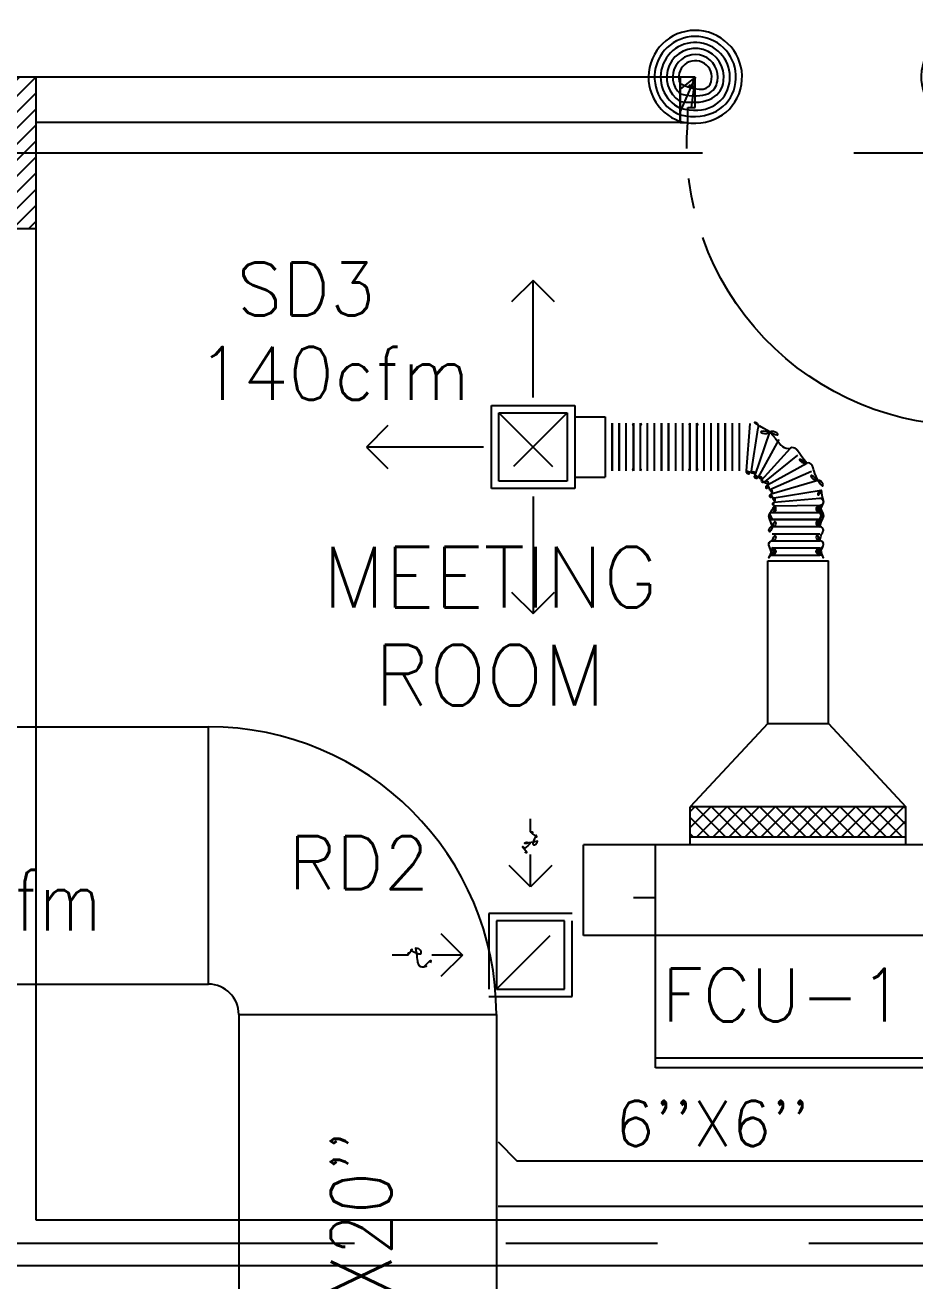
# Model space of a CAD drawing. Extents: x 417866230.2 to 417866327.8, y 43498045.5 to 43498135.4.
# Drawn here: x 417866267.21 to 417866270.147, y 43498080.977 to 43498085.124 of the extents above; entities that cross this region are included whole.
import ezdxf
from ezdxf.enums import TextEntityAlignment as Align

# ---------------------------------------------------------------- set-up
doc = ezdxf.new("R2010")
doc.units = 0
doc.header["$MEASUREMENT"] = 0
doc.linetypes.add('CENTERX2', pattern=[4, 2.5, -0.5, 0.5, -0.5])
doc.linetypes.add('HIDDEN', pattern=[0.375, 0.25, -0.125])
doc.layers.get('0').update_dxf_attribs({"linetype": 'CONTINUOUS'})
for name, color, linetype in [('AXES', 11, 'CENTERX2'), ('COL', 9, 'CONTINUOUS'), ('DOOR', 9, 'CONTINUOUS'), ('DUCT', 6, 'CONTINUOUS'), ('FCU', 6, 'CONTINUOUS'), ('HAT', 12, 'CONTINUOUS'), ('M-AC-FLEX', 3, 'CONTINUOUS'), ('M-EGU.', 2, 'CONTINUOUS'), ('RM-NAME', 9, 'CONTINUOUS'), ('SCD', 2, 'CONTINUOUS'), ('WALL', 4, 'CONTINUOUS')]:
    doc.layers.add(name, color=color, linetype=linetype)
doc.styles.add('ROMANS', font='ROMANS.shx', dxfattribs={"width": 0.6})

# ---------------------------------------------------------------- blocks, each defined once
blk = doc.blocks.new('*X64')
at = {"color": 0}
for p, q in [((49339.2, 32262.6), (49837.6, 32761)), ((49339.2, 32315.6), (49784.6, 32761)), ((49339.2, 32368.7), (49731.6, 32761)), ((49339.2, 32421.7), (49678.5, 32761)), ((49339.2, 32474.7), (49625.5, 32761)), ((49339.2, 32527.8), (49572.5, 32761)), ((49339.2, 32580.8), (49519.4, 32761)), ((49339.2, 32633.8), (49466.4, 32761)), ((49339.2, 32686.9), (49413.4, 32761)), ((49339.2, 32739.9), (49360.3, 32761)), ((49390.7, 32261), (49839.2, 32709.6)), ((49443.7, 32261), (49839.2, 32656.5)), ((49496.7, 32261), (49839.2, 32603.5)), ((49549.8, 32261), (49839.2, 32550.5)), ((49602.8, 32261), (49839.2, 32497.4)), ((49655.8, 32261), (49839.2, 32444.4)), ((49708.9, 32261), (49839.2, 32391.4)), ((49761.9, 32261), (49839.2, 32338.3)), ((49814.9, 32261), (49839.2, 32285.3))]:
    blk.add_line(p, q, dxfattribs=at)
blk = doc.blocks.new('COL50')
at = {"layer": 'COL'}
blk.add_lwpolyline([(-250, 250), (-250, -250), (250, -250), (250, 250)], close=True, dxfattribs=at)
blk = doc.blocks.new('A$C24ED45A6')
at = {"layer": 'DOOR', "color": 0, "linetype": 'ByBlock'}
for p, q in [((925, 1100), (925, 1150)), ((925, 1150), (975, 1150)), ((975, 1150), (925, 1150)), ((942, 1100), (942, 1120)), ((958, 1120), (942, 1120)), ((958, 1100), (958, 1120)), ((975, 1100), (975, 1150)), ((942, 1100), (925, 1100)), ((975, 1100), (958, 1100)), ((908.8, 1055), (908.8, 990.2)), ((917.8, 1055), (908.8, 1055)), ((917.8, 977.6), (917.8, 1067.6)), ((925, 1067.6), (917.8, 1067.6)), ((917.8, 1055), (917.8, 990.2)), ((975, 1067.6), (982.2, 1067.6)), ((982.2, 977.6), (982.2, 1067.6)), ((982.2, 1055), (982.2, 990.2)), ((982.2, 1055), (991.2, 1055)), ((991.2, 1055), (991.2, 990.2)), ((917.8, 990.2), (908.8, 990.2)), ((925, 977.6), (917.8, 977.6)), ((975, 977.6), (982.2, 977.6)), ((982.2, 990.2), (991.2, 990.2)), ((925, 150), (925, 200)), ((925, 200), (942, 200)), ((942, 200), (942, 180)), ((942, 180), (958, 180)), ((958, 180), (958, 200)), ((958, 200), (975, 200)), ((975, 200), (975, 150)), ((0, 0), (0, 150)), ((0, 150), (25, 150)), ((25, 150), (25, 100)), ((925, 150), (975, 150)), ((1000, 150), (975, 150)), ((975, 150), (975, 100)), ((1000, 150), (1000, 0)), ((25, 100), (50, 100)), ((50, 100), (50, 0)), ((975, 100), (950, 100)), ((950, 100), (950, 0)), ((50, 0), (0, 0)), ((950, 0), (1000, 0))]:
    blk.add_line(p, q, dxfattribs=at)
at = {"layer": 'DOOR', "linetype": 'ByBlock'}
for p, q in [((925, 1100), (925, 200)), ((942, 200), (942, 1100)), ((958, 200), (958, 1100)), ((975, 200), (975, 1100))]:
    blk.add_line(p, q, dxfattribs=at)
at = {"layer": 'DOOR', "color": 9, "linetype": 'ByBlock'}
for p, q in [((50, 0), (0, 113.7)), ((50, 0), (36.6, 100)), ((950, 0), (1000, 113.7)), ((950, 0), (963.4, 100)), ((50, 0), (0, 40.1)), ((950, 0), (1000, 40.1))]:
    blk.add_line(p, q, dxfattribs=at)
at = {"layer": 'DOOR', "color": 0, "linetype": 'ByBlock'}
for centre in [(876.5, 1022.6), (1023.5, 1022.6)]:
    blk.add_circle(centre, 32.4, dxfattribs=at)
at = {"layer": 'DOOR', "linetype": 'HIDDEN', "ltscale": 0.5}
blk.add_arc((950, 222.5), 927.8, 88.456, 184.4816, dxfattribs=at)
at = {"layer": 'DOOR', "color": 9, "linetype": 'ByBlock'}
for centre, radius, start, end in [((50, 0), 154.4, 103.7142, 108.8947), ((50, 0), 134.4, 100.72, 111.8402), ((950, 0), 134.4, 68.1598, 79.28), ((950, 0), 154.4, 71.1053, 76.2858), ((50, 0), 114.4, 102.6226, 115.9162), ((50, 0), 94.4, 90, 121.9818), ((950, 0), 94.4, 58.0182, 90), ((950, 0), 114.4, 64.0838, 77.3774), ((50, 0), 74.4, 90, 132.2236), ((50, 0), 54.4, 90, 156.7926), ((950, 0), 74.4, 47.7764, 90), ((950, 0), 54.4, 23.2074, 90), ((50, 0), 34.4, 90, 180), ((50, 0), 14.4, 90, 180), ((950, 0), 34.4, 0, 90), ((950, 0), 14.4, 0, 90)]:
    blk.add_arc(centre, radius, start, end, dxfattribs=at)
at = {"layer": 'WALL'}
blk.add_line((1000, 0), (1000, 150), dxfattribs=at)
blk = doc.blocks.new('RM1')
at = {"layer": 'RM-NAME', "style": 'ROMANS'}
for tag, p in [('ROOMNAME1', (0, 323.8)), ('ROOMNAME2', (0, 0))]:
    blk.add_attdef(tag, text='', height=200, dxfattribs=at).set_placement(p, align=Align.MIDDLE)
blk = doc.blocks.new('*X118')
at = {"color": 0}
for p, q in [((23911.7, -1650.2), (23966, -1595.9)), ((23911.7, -1597.2), (23912.9, -1595.9)), ((23919, -1695.9), (24019, -1595.9)), ((24022.8, -1695.9), (23922.8, -1595.9)), ((23972, -1695.9), (24072, -1595.9)), ((24075.9, -1695.9), (23975.9, -1595.9)), ((24025.1, -1695.9), (24125.1, -1595.9)), ((24128.9, -1695.9), (24028.9, -1595.9)), ((24078.1, -1695.9), (24178.1, -1595.9)), ((24181.9, -1695.9), (24081.9, -1595.9)), ((24131.1, -1695.9), (24231.1, -1595.9)), ((24235, -1695.9), (24135, -1595.9)), ((24184.2, -1695.9), (24284.2, -1595.9)), ((24288, -1695.9), (24188, -1595.9)), ((24237.2, -1695.9), (24337.2, -1595.9)), ((24341, -1695.9), (24241, -1595.9)), ((24290.2, -1695.9), (24390.2, -1595.9)), ((24394.1, -1695.9), (24294.1, -1595.9)), ((24343.3, -1695.9), (24443.3, -1595.9)), ((24447.1, -1695.9), (24347.1, -1595.9)), ((24396.3, -1695.9), (24496.3, -1595.9)), ((24500.1, -1695.9), (24400.1, -1595.9)), ((24449.3, -1695.9), (24549.3, -1595.9)), ((24553.2, -1695.9), (24453.2, -1595.9)), ((24502.4, -1695.9), (24602.4, -1595.9)), ((24606.2, -1695.9), (24506.2, -1595.9)), ((24623.7, -1660.4), (24559.2, -1595.9)), ((24623.7, -1607.4), (24612.3, -1595.9)), ((23969.8, -1695.9), (23911.7, -1637.8)), ((24555.4, -1695.9), (24623.7, -1627.6)), ((23916.8, -1695.9), (23911.7, -1690.9)), ((24608.4, -1695.9), (24623.7, -1680.7))]:
    blk.add_line(p, q, dxfattribs=at)
blk = doc.blocks.new('WAP12')
at = {"color": 6}
for p, q in [((-558.8, 528.5), (381.2, 528.5)), ((-558.8, 528.5), (-558.8, -208.5)), ((381.2, 528.5), (381.2, -208.5)), ((-558.8, 91.5), (381.2, 91.5)), ((-558.8, -208.5), (381.2, -208.5))]:
    blk.add_line(p, q, dxfattribs=at)
at = {"color": 3}
for p, q in [((-558.8, 496.5), (381.2, 496.5)), ((381.2, 91.5), (619.2, 91.5)), ((619.2, 91.5), (619.2, -208.5)), ((381.2, -33.5), (454.5, -33.5)), ((-444.8, -208.5), (-444.8, -333.5)), ((-444.8, -233.5), (267.2, -233.5)), ((267.2, -208.5), (267.2, -333.5)), ((381.2, -208.5), (619.2, -208.5)), ((-444.8, -333.5), (267.2, -333.5))]:
    blk.add_line(p, q, dxfattribs=at)
at = {"color": 11}
blk.add_blockref('*X118', (-24356.5, 1362.4), dxfattribs=at)

msp = doc.modelspace()

# ---------------------------------------------------------------- linework, layer by layer
at = {"layer": 'AXES'}
for p, q in [((417866230.9454, 43498084.7021), (417866300.0369, 43498084.7021)), ((417866241.7969, 43498081.1021), (417866300.0369, 43498081.1021))]:
    msp.add_line(p, q, dxfattribs=at)
at = {"layer": 'DUCT', "linetype": 'Continuous'}
for p, q in [((417866269.661, 43498083.3551), (417866269.861, 43498083.3551)), ((417866269.661, 43498082.8173), (417866269.661, 43498083.3551)), ((417866269.861, 43498082.8173), (417866269.861, 43498083.3551)), ((417866269.661, 43498082.8173), (417866269.405, 43498082.5423)), ((417866269.661, 43498082.8173), (417866269.861, 43498082.8173)), ((417866269.861, 43498082.8173), (417866270.117, 43498082.5423))]:
    msp.add_line(p, q, dxfattribs=at)
at = {"layer": 'DUCT'}
for p, q in [((417866260.8439, 43498082.8069), (417866267.8154, 43498082.8069)), ((417866267.8154, 43498081.9569), (417866267.8154, 43498082.8069)), ((417866260.8439, 43498081.9569), (417866267.8154, 43498081.9569)), ((417866267.9154, 43498081.8569), (417866268.7654, 43498081.8569)), ((417866267.9154, 43498081.8569), (417866267.9154, 43498067.7049)), ((417866268.7654, 43498081.8569), (417866268.7654, 43498075.0186)), ((417866268.771, 43498081.4359), (417866268.8329, 43498081.374)), ((417866268.8329, 43498081.374), (417866270.7953, 43498081.374)), ((417866268.771, 43498081.224), (417866270.7953, 43498081.224))]:
    msp.add_line(p, q, dxfattribs=at)
for radius in [0.95, 0.1]:
    msp.add_arc((417866267.8154, 43498081.8569), radius, 0, 90, dxfattribs=at)
at = {"layer": 'M-AC-FLEX', "color": 11}
for p, q in [((417866269.1471, 43498083.8095), (417866269.1471, 43498083.6524)), ((417866269.1471, 43498083.6522), (417866269.1471, 43498083.8093)), ((417866269.1471, 43498083.6522), (417866269.1471, 43498083.8093)), ((417866269.1471, 43498083.6522), (417866269.1471, 43498083.8093)), ((417866269.1706, 43498083.8095), (417866269.1706, 43498083.6524)), ((417866269.1706, 43498083.6522), (417866269.1706, 43498083.8093)), ((417866269.1706, 43498083.6522), (417866269.1706, 43498083.8093)), ((417866269.1706, 43498083.6522), (417866269.1706, 43498083.8093)), ((417866269.194, 43498083.6522), (417866269.194, 43498083.8093)), ((417866269.194, 43498083.6522), (417866269.194, 43498083.8093)), ((417866269.2175, 43498083.8095), (417866269.2175, 43498083.6524)), ((417866269.2175, 43498083.8095), (417866269.2175, 43498083.6524)), ((417866269.2175, 43498083.6522), (417866269.2175, 43498083.8093)), ((417866269.2175, 43498083.6522), (417866269.2175, 43498083.8093)), ((417866269.2405, 43498083.8095), (417866269.2405, 43498083.6524)), ((417866269.2405, 43498083.8095), (417866269.2405, 43498083.6524)), ((417866269.2406, 43498083.6522), (417866269.2406, 43498083.8093)), ((417866269.2406, 43498083.6522), (417866269.2406, 43498083.8093)), ((417866269.264, 43498083.6522), (417866269.264, 43498083.8093)), ((417866269.264, 43498083.6522), (417866269.264, 43498083.8093)), ((417866269.2875, 43498083.6522), (417866269.2875, 43498083.8093)), ((417866269.2875, 43498083.6522), (417866269.2875, 43498083.8093)), ((417866269.3109, 43498083.8095), (417866269.3109, 43498083.6524)), ((417866269.3109, 43498083.8095), (417866269.3109, 43498083.6524)), ((417866269.3109, 43498083.6522), (417866269.3109, 43498083.8093)), ((417866269.3109, 43498083.6522), (417866269.3109, 43498083.8093)), ((417866269.334, 43498083.8095), (417866269.334, 43498083.6524)), ((417866269.334, 43498083.8095), (417866269.334, 43498083.6524)), ((417866269.334, 43498083.6522), (417866269.334, 43498083.8093)), ((417866269.334, 43498083.6522), (417866269.334, 43498083.8093)), ((417866269.3575, 43498083.6522), (417866269.3575, 43498083.8093)), ((417866269.3575, 43498083.6522), (417866269.3575, 43498083.8093)), ((417866269.3809, 43498083.6522), (417866269.3809, 43498083.8093)), ((417866269.3809, 43498083.6522), (417866269.3809, 43498083.8093)), ((417866269.4044, 43498083.8095), (417866269.4044, 43498083.6524)), ((417866269.4044, 43498083.8095), (417866269.4044, 43498083.6524)), ((417866269.4044, 43498083.6522), (417866269.4044, 43498083.8093)), ((417866269.4044, 43498083.6522), (417866269.4044, 43498083.8093)), ((417866269.4274, 43498083.8095), (417866269.4274, 43498083.6524)), ((417866269.4274, 43498083.8095), (417866269.4274, 43498083.6524)), ((417866269.4274, 43498083.6522), (417866269.4274, 43498083.8093)), ((417866269.4274, 43498083.6522), (417866269.4274, 43498083.8093)), ((417866269.4509, 43498083.6522), (417866269.4509, 43498083.8093)), ((417866269.4509, 43498083.6522), (417866269.4509, 43498083.8093)), ((417866269.4744, 43498083.6522), (417866269.4744, 43498083.8093)), ((417866269.4744, 43498083.6522), (417866269.4744, 43498083.8093)), ((417866269.4978, 43498083.8095), (417866269.4978, 43498083.6524)), ((417866269.4978, 43498083.6522), (417866269.4978, 43498083.8093)), ((417866269.5209, 43498083.8095), (417866269.5209, 43498083.6524)), ((417866269.5209, 43498083.6522), (417866269.5209, 43498083.8093)), ((417866269.5443, 43498083.6522), (417866269.5443, 43498083.8093)), ((417866269.5678, 43498083.6522), (417866269.5678, 43498083.8093)), ((417866269.5913, 43498083.6522), (417866269.6033, 43498083.8084)), ((417866269.6068, 43498083.6445), (417866269.6289, 43498083.7944)), ((417866269.6196, 43498083.6374), (417866269.668, 43498083.78)), ((417866269.629, 43498083.6293), (417866269.6983, 43498083.7557)), ((417866269.6407, 43498083.6212), (417866269.7357, 43498083.727)), ((417866269.6519, 43498083.6154), (417866269.7598, 43498083.7035)), ((417866269.6602, 43498083.6056), (417866269.7898, 43498083.6777)), ((417866269.6674, 43498083.5904), (417866269.8053, 43498083.6512)), ((417866269.6728, 43498083.5758), (417866269.8258, 43498083.6217)), ((417866269.6758, 43498083.5612), (417866269.8371, 43498083.5883)), ((417866269.6808, 43498083.5489), (417866269.8332, 43498083.5613)), ((417866269.6762, 43498083.5144), (417866269.8332, 43498083.5144)), ((417866269.8332, 43498083.5378), (417866269.6828, 43498083.5358)), ((417866269.6762, 43498083.4909), (417866269.8332, 43498083.4909)), ((417866269.8332, 43498083.4909), (417866269.6762, 43498083.4909)), ((417866269.8332, 43498083.4675), (417866269.6762, 43498083.4675)), ((417866269.676, 43498083.4444), (417866269.833, 43498083.4444)), ((417866269.676, 43498083.4209), (417866269.833, 43498083.4209)), ((417866269.676, 43498083.3975), (417866269.833, 43498083.3975)), ((417866269.676, 43498083.3975), (417866269.833, 43498083.3975)), ((417866269.676, 43498083.3975), (417866269.833, 43498083.3975)), ((417866269.676, 43498083.3975), (417866269.833, 43498083.3975)), ((417866269.676, 43498083.374), (417866269.833, 43498083.374)), ((417866269.676, 43498083.374), (417866269.833, 43498083.374)), ((417866269.676, 43498083.374), (417866269.833, 43498083.374)), ((417866269.676, 43498083.374), (417866269.833, 43498083.374))]:
    msp.add_line(p, q, dxfattribs=at)
at = {"layer": 'M-AC-FLEX'}
for points in [[(417866269.1706, 43498083.8093, -1), (417866269.1471, 43498083.8093, 1), (417866269.1236, 43498083.8093)], [(417866269.1241, 43498083.8093, -0.999838), (417866269.1471, 43498083.8097)], [(417866269.1471, 43498083.8093, 0.999838), (417866269.1241, 43498083.8097)], [(417866269.1241, 43498083.8123, -0.875815), (417866269.1471, 43498083.8093)], [(417866269.1471, 43498083.8093, 1), (417866269.1706, 43498083.8093, -1), (417866269.194, 43498083.8093)], [(417866269.1471, 43498083.8092, -0.00451), (417866269.1471, 43498083.8095, 0.008922), (417866269.1471, 43498083.8099)], [(417866269.1471, 43498083.8097, -0.004461), (417866269.1471, 43498083.8095)], [(417866269.2175, 43498083.8093, -1), (417866269.194, 43498083.8093, 1), (417866269.1706, 43498083.8093)], [(417866269.1936, 43498083.8093, 0.999838), (417866269.1706, 43498083.8097)], [(417866269.1706, 43498083.8093, -0.999838), (417866269.1936, 43498083.8097)], [(417866269.1706, 43498083.8092, 0.00451), (417866269.1706, 43498083.8095, -0.008922), (417866269.1706, 43498083.8099)], [(417866269.1706, 43498083.8097, 0.004461), (417866269.1706, 43498083.8095)], [(417866269.1936, 43498083.8095, 0.008922), (417866269.1936, 43498083.8099)], [(417866269.1936, 43498083.8097, -0.004461), (417866269.1936, 43498083.8095)], [(417866269.2175, 43498083.8093, -0.412332), (417866269.2058, 43498083.7975, -0.412332)], [(417866269.2406, 43498083.8093, 0.999838), (417866269.2175, 43498083.8097)], [(417866269.2175, 43498083.8093, -0.999838), (417866269.2406, 43498083.8097)], [(417866269.2175, 43498083.8093, -0.999838), (417866269.2406, 43498083.8097)], [(417866269.2406, 43498083.8093, 0.999838), (417866269.2175, 43498083.8097)], [(417866269.2175, 43498083.8092, 0.00451), (417866269.2175, 43498083.8095, -0.008922), (417866269.2175, 43498083.8099)], [(417866269.2175, 43498083.8095, -0.008922), (417866269.2175, 43498083.8099)], [(417866269.2175, 43498083.8097, 0.004461), (417866269.2175, 43498083.8095)], [(417866269.2175, 43498083.8097, 0.004461), (417866269.2175, 43498083.8095)], [(417866269.2405, 43498083.8095, 0.008922), (417866269.2405, 43498083.8099)], [(417866269.2406, 43498083.8092, -0.00451), (417866269.2405, 43498083.8095, 0.008922), (417866269.2405, 43498083.8099)], [(417866269.2406, 43498083.8097, -0.004461), (417866269.2405, 43498083.8095)], [(417866269.2406, 43498083.8097, -0.004461), (417866269.2405, 43498083.8095)], [(417866269.2406, 43498083.8093, 1), (417866269.264, 43498083.8093, -1), (417866269.2875, 43498083.8093)], [(417866269.2406, 43498083.8093, 0.412332), (417866269.2522, 43498083.7975, 0.412332)], [(417866269.3109, 43498083.8093, -1), (417866269.2875, 43498083.8093, 1), (417866269.264, 43498083.8093)], [(417866269.3109, 43498083.8093, -0.999838), (417866269.334, 43498083.8097)], [(417866269.334, 43498083.8093, 0.999838), (417866269.3109, 43498083.8097)], [(417866269.334, 43498083.8093, 0.999838), (417866269.3109, 43498083.8097)], [(417866269.3109, 43498083.8093, -0.999838), (417866269.334, 43498083.8097)], [(417866269.3109, 43498083.8095, -0.008922), (417866269.3109, 43498083.8099)], [(417866269.3109, 43498083.8092, 0.00451), (417866269.3109, 43498083.8095, -0.008922), (417866269.3109, 43498083.8099)], [(417866269.3109, 43498083.8097, 0.004461), (417866269.3109, 43498083.8095)], [(417866269.3109, 43498083.8097, 0.004461), (417866269.3109, 43498083.8095)], [(417866269.334, 43498083.8093, 1), (417866269.3575, 43498083.8093, -1), (417866269.3809, 43498083.8093)], [(417866269.334, 43498083.8092, -0.00451), (417866269.334, 43498083.8095, 0.008922), (417866269.334, 43498083.8099)], [(417866269.334, 43498083.8095, 0.008922), (417866269.334, 43498083.8099)], [(417866269.334, 43498083.8097, -0.004461), (417866269.334, 43498083.8095)], [(417866269.334, 43498083.8097, -0.004461), (417866269.334, 43498083.8095)], [(417866269.4044, 43498083.8093, -1), (417866269.3809, 43498083.8093, 1), (417866269.3575, 43498083.8093)], [(417866269.4044, 43498083.8093, -0.412332), (417866269.3927, 43498083.7975, -0.412332)], [(417866269.4044, 43498083.8093, -0.999838), (417866269.4274, 43498083.8097)], [(417866269.4274, 43498083.8093, 0.999838), (417866269.4044, 43498083.8097)], [(417866269.4274, 43498083.8093, 0.999838), (417866269.4044, 43498083.8097)], [(417866269.4044, 43498083.8093, -0.999838), (417866269.4274, 43498083.8097)], [(417866269.4044, 43498083.8095, -0.008922), (417866269.4044, 43498083.8099)], [(417866269.4044, 43498083.8092, 0.00451), (417866269.4044, 43498083.8095, -0.008922), (417866269.4044, 43498083.8099)], [(417866269.4044, 43498083.8097, 0.004461), (417866269.4044, 43498083.8095)], [(417866269.4044, 43498083.8097, 0.004461), (417866269.4044, 43498083.8095)], [(417866269.4274, 43498083.8093, 1), (417866269.4509, 43498083.8093, -1), (417866269.4744, 43498083.8093)], [(417866269.4274, 43498083.8092, -0.00451), (417866269.4274, 43498083.8095, 0.008922), (417866269.4274, 43498083.8099)], [(417866269.4274, 43498083.8095, 0.008922), (417866269.4274, 43498083.8099)], [(417866269.4274, 43498083.8097, -0.004461), (417866269.4274, 43498083.8095)], [(417866269.4274, 43498083.8097, -0.004461), (417866269.4274, 43498083.8095)], [(417866269.4274, 43498083.8093, 0.412332), (417866269.4391, 43498083.7975, 0.412332)], [(417866269.4978, 43498083.8093, -1), (417866269.4744, 43498083.8093, 1), (417866269.4509, 43498083.8093)], [(417866269.5209, 43498083.8093, 0.999838), (417866269.4978, 43498083.8097)], [(417866269.4978, 43498083.8093, -0.999838), (417866269.5209, 43498083.8097)], [(417866269.4978, 43498083.8092, 0.00451), (417866269.4978, 43498083.8095, -0.008922), (417866269.4978, 43498083.8099)], [(417866269.4978, 43498083.8097, 0.004461), (417866269.4978, 43498083.8095)], [(417866269.5209, 43498083.8093, 1), (417866269.5443, 43498083.8093, -1), (417866269.5678, 43498083.8093)], [(417866269.5209, 43498083.8095, 0.008922), (417866269.5209, 43498083.8099)], [(417866269.5209, 43498083.8097, -0.004461), (417866269.5209, 43498083.8095)], [(417866269.6033, 43498083.8084, -0.661578), (417866269.5678, 43498083.8093, 1), (417866269.5443, 43498083.8093)], [(417866269.6681, 43498083.7803, -0.562442), (417866269.6289, 43498083.7944, 0.803591), (417866269.6033, 43498083.8084)], [(417866269.668, 43498083.78, -0.604437), (417866269.6983, 43498083.7557, 0.497993), (417866269.7357, 43498083.727)], [(417866269.8258, 43498083.6217, -0.652763), (417866269.8053, 43498083.6512, 0.764077), (417866269.7898, 43498083.6777, -0.428567), (417866269.7598, 43498083.7035, 0.696093), (417866269.7357, 43498083.727)], [(417866269.1706, 43498083.6522, 1), (417866269.1471, 43498083.6522, -1), (417866269.1236, 43498083.6522)], [(417866269.1236, 43498083.6522, 1), (417866269.1471, 43498083.6522)], [(417866269.1471, 43498083.6522, -1), (417866269.1236, 43498083.6522)], [(417866269.1241, 43498083.6527, -0.00451), (417866269.1241, 43498083.6524, 1.018005), (417866269.1471, 43498083.6524)], [(417866269.1241, 43498083.6492, 0.875815), (417866269.1471, 43498083.6522)], [(417866269.1706, 43498083.6522, 1), (417866269.1471, 43498083.6522)], [(417866269.1471, 43498083.6522, -1), (417866269.1706, 43498083.6522, 1), (417866269.194, 43498083.6522)], [(417866269.1471, 43498083.6522, -1), (417866269.1706, 43498083.6522)], [(417866269.2175, 43498083.6522, 1), (417866269.194, 43498083.6522, -1), (417866269.1706, 43498083.6522)], [(417866269.1936, 43498083.6527, 0.00451), (417866269.1936, 43498083.6524, -1.018005), (417866269.1706, 43498083.6524)], [(417866269.194, 43498083.6522, -1), (417866269.1706, 43498083.6522)], [(417866269.1706, 43498083.6522, 1), (417866269.194, 43498083.6522)], [(417866269.194, 43498083.6522, -1), (417866269.2175, 43498083.6522)], [(417866269.2175, 43498083.6522, 0.412332), (417866269.2058, 43498083.664, 0.412332)], [(417866269.2406, 43498083.6527, 0.00451), (417866269.2405, 43498083.6524, -1.018005), (417866269.2175, 43498083.6524)], [(417866269.2175, 43498083.6527, -0.00451), (417866269.2175, 43498083.6524, 1.018005), (417866269.2405, 43498083.6524)], [(417866269.2406, 43498083.6522, -0.412332), (417866269.2522, 43498083.664, -0.412332)], [(417866269.264, 43498083.6522, 1), (417866269.2406, 43498083.6522)], [(417866269.2406, 43498083.6522, -1), (417866269.264, 43498083.6522, 1), (417866269.2875, 43498083.6522)], [(417866269.3109, 43498083.6522, 1), (417866269.2875, 43498083.6522, -1), (417866269.264, 43498083.6522)], [(417866269.264, 43498083.6522, 1), (417866269.2875, 43498083.6522)], [(417866269.2875, 43498083.6522, -1), (417866269.264, 43498083.6522)], [(417866269.2875, 43498083.6522, -1), (417866269.3109, 43498083.6522)], [(417866269.3109, 43498083.6527, -0.00451), (417866269.3109, 43498083.6524, 1.018005), (417866269.334, 43498083.6524)], [(417866269.334, 43498083.6527, 0.00451), (417866269.334, 43498083.6524, -1.018005), (417866269.3109, 43498083.6524)], [(417866269.3575, 43498083.6522, 1), (417866269.334, 43498083.6522)], [(417866269.334, 43498083.6522, -1), (417866269.3575, 43498083.6522, 1), (417866269.3809, 43498083.6522)], [(417866269.4044, 43498083.6522, 1), (417866269.3809, 43498083.6522, -1), (417866269.3575, 43498083.6522)], [(417866269.3809, 43498083.6522, -1), (417866269.3575, 43498083.6522)], [(417866269.3575, 43498083.6522, 1), (417866269.3809, 43498083.6522)], [(417866269.3809, 43498083.6522, -1), (417866269.4044, 43498083.6522)], [(417866269.4044, 43498083.6522, 0.412332), (417866269.3927, 43498083.664, 0.412332)], [(417866269.4044, 43498083.6527, -0.00451), (417866269.4044, 43498083.6524, 1.018005), (417866269.4274, 43498083.6524)], [(417866269.4274, 43498083.6527, 0.00451), (417866269.4274, 43498083.6524, -1.018005), (417866269.4044, 43498083.6524)], [(417866269.4509, 43498083.6522, 1), (417866269.4274, 43498083.6522)], [(417866269.4274, 43498083.6522, -1), (417866269.4509, 43498083.6522, 1), (417866269.4744, 43498083.6522)], [(417866269.4274, 43498083.6522, -0.412332), (417866269.4391, 43498083.664, -0.412332)], [(417866269.4978, 43498083.6522, 1), (417866269.4744, 43498083.6522, -1), (417866269.4509, 43498083.6522)], [(417866269.4509, 43498083.6522, 1), (417866269.4744, 43498083.6522)], [(417866269.4744, 43498083.6522, -1), (417866269.4509, 43498083.6522)], [(417866269.4744, 43498083.6522, -1), (417866269.4978, 43498083.6522)], [(417866269.5209, 43498083.6527, 0.00451), (417866269.5209, 43498083.6524, -1.018005), (417866269.4978, 43498083.6524)], [(417866269.5443, 43498083.6522, 1), (417866269.5209, 43498083.6522)], [(417866269.5209, 43498083.6522, -1), (417866269.5443, 43498083.6522, 1), (417866269.5678, 43498083.6522)], [(417866269.5678, 43498083.6522, -1), (417866269.5443, 43498083.6522)], [(417866269.5678, 43498083.6522, -0.987495), (417866269.5913, 43498083.6525, -0.606794)], [(417866269.5913, 43498083.6525, 0.879519), (417866269.6068, 43498083.6445, -1.034976), (417866269.6196, 43498083.6374)], [(417866269.6196, 43498083.6374, 1.125229), (417866269.629, 43498083.6293, -1.12511), (417866269.64, 43498083.6199, -0.893954)], [(417866269.64, 43498083.6199, 0.698197), (417866269.6519, 43498083.6154, -1.180405), (417866269.6602, 43498083.6056)], [(417866269.6602, 43498083.6056, 0.850272), (417866269.6643, 43498083.5899, -1.072461), (417866269.6712, 43498083.5749)], [(417866269.8258, 43498083.6217, -0.665042), (417866269.8371, 43498083.5883)], [(417866269.8368, 43498083.5882, 0.575939), (417866269.8332, 43498083.5613, -1), (417866269.8332, 43498083.5378)], [(417866269.6712, 43498083.5749, 0.78893), (417866269.6765, 43498083.5612, -1.030272), (417866269.6808, 43498083.5489)], [(417866269.6808, 43498083.5489, 0.635837), (417866269.6828, 43498083.5358, 0.724161)], [(417866269.8332, 43498083.5144, -1), (417866269.8332, 43498083.5378, 1), (417866269.8332, 43498083.5613)], [(417866269.6828, 43498083.5358, -0.736653), (417866269.6762, 43498083.5144, 1), (417866269.6762, 43498083.4909)], [(417866269.6762, 43498083.4909, -1), (417866269.6762, 43498083.5144)], [(417866269.6762, 43498083.4675, 1), (417866269.6762, 43498083.4909, -1), (417866269.6762, 43498083.5144)], [(417866269.6762, 43498083.5144, 0.606794), (417866269.6858, 43498083.5328, 0.606794)], [(417866269.8332, 43498083.5378, 1), (417866269.8332, 43498083.5144, -1), (417866269.8332, 43498083.4909)], [(417866269.8332, 43498083.5144, -0.606794), (417866269.8236, 43498083.5328, -0.606794)], [(417866269.8332, 43498083.4675, -1), (417866269.8332, 43498083.4909, 1), (417866269.8332, 43498083.5144)], [(417866269.8332, 43498083.4909, 1), (417866269.8332, 43498083.5144)], [(417866269.8332, 43498083.5144, -1), (417866269.8332, 43498083.4909)], [(417866269.6762, 43498083.4675, 0.999838), (417866269.6758, 43498083.4444)], [(417866269.6758, 43498083.4675, -0.004461), (417866269.676, 43498083.4675)], [(417866269.833, 43498083.374, -1), (417866269.833, 43498083.3975, 1), (417866269.833, 43498083.4209, -1), (417866269.833, 43498083.4444, 1.018005), (417866269.833, 43498083.4675)], [(417866269.8332, 43498083.4909, 1), (417866269.8332, 43498083.4675)], [(417866269.676, 43498083.374, 1), (417866269.676, 43498083.3975, -1), (417866269.676, 43498083.4209, 1), (417866269.676, 43498083.4444, -0.008922), (417866269.6756, 43498083.4444, -0.008922)], [(417866269.676, 43498083.374, 1), (417866269.676, 43498083.3975, -0.67797), (417866269.6679, 43498083.4177, -0.67797)], [(417866269.676, 43498083.3975, -1), (417866269.676, 43498083.374, 0.623355), (417866269.6667, 43498083.3551, 0.623355)], [(417866269.676, 43498083.374, 1), (417866269.676, 43498083.3975, -0.204245), (417866269.6675, 43498083.4011, -0.204245)], [(417866269.6675, 43498083.4011, 0.204245), (417866269.676, 43498083.3975)], [(417866269.676, 43498083.374, 1), (417866269.676, 43498083.3975, -0.204245), (417866269.6675, 43498083.4011, -0.204245)], [(417866269.6675, 43498083.4011, 0.204245), (417866269.676, 43498083.3975)], [(417866269.676, 43498083.3975, -1), (417866269.676, 43498083.374, 0.204245), (417866269.6675, 43498083.3704, 0.204245)], [(417866269.676, 43498083.3975, -1), (417866269.676, 43498083.374, 0.204245), (417866269.6675, 43498083.3704, 0.204245)], [(417866269.833, 43498083.374, -1), (417866269.833, 43498083.3975, 0.67797), (417866269.8411, 43498083.4177, 0.67797)], [(417866269.833, 43498083.374, -1), (417866269.833, 43498083.3975, 0.204245), (417866269.8415, 43498083.4011, 0.204245)], [(417866269.833, 43498083.374, -1), (417866269.833, 43498083.3975, 0.204245), (417866269.8415, 43498083.4011, 0.204245)], [(417866269.833, 43498083.3975, 1), (417866269.833, 43498083.374, -0.204245), (417866269.8415, 43498083.3704, -0.204245)], [(417866269.833, 43498083.3975, 1), (417866269.833, 43498083.374, -0.623356), (417866269.8423, 43498083.3551, -0.623356)], [(417866269.833, 43498083.3975, 1), (417866269.833, 43498083.374, -0.204245), (417866269.8415, 43498083.3704, -0.204245)], [(417866269.8415, 43498083.4011, -0.204245), (417866269.833, 43498083.3975)], [(417866269.8415, 43498083.4011, -0.204245), (417866269.833, 43498083.3975)], [(417866269.6675, 43498083.3704, -0.204245), (417866269.676, 43498083.374)], [(417866269.6675, 43498083.3704, -0.204245), (417866269.676, 43498083.374)], [(417866269.8415, 43498083.3704, 0.204245), (417866269.833, 43498083.374)], [(417866269.8415, 43498083.3704, 0.204245), (417866269.833, 43498083.374)]]:
    msp.add_lwpolyline(points, format="xyb", dxfattribs=at)
at = {"layer": 'M-EGU.'}
for p, q in [((417866268.8866, 43498084.2807), (417866268.8158, 43498084.21)), ((417866268.8866, 43498083.8946), (417866268.8866, 43498084.2807)), ((417866268.9573, 43498084.21), (417866268.8866, 43498084.2807)), ((417866268.7491, 43498083.5932), (417866268.7491, 43498083.8682)), ((417866268.7491, 43498083.8682), (417866269.0241, 43498083.8682)), ((417866269.0241, 43498083.8682), (417866269.0241, 43498083.5932)), ((417866268.4073, 43498083.8015), (417866268.3366, 43498083.7307)), ((417866269.0241, 43498083.8307), (417866269.1241, 43498083.8307)), ((417866269.1241, 43498083.8307), (417866269.1241, 43498083.6307)), ((417866268.7227, 43498083.7307), (417866268.3366, 43498083.7307)), ((417866268.3366, 43498083.7307), (417866268.4073, 43498083.66)), ((417866269.0241, 43498083.6307), (417866269.1241, 43498083.6307)), ((417866269.0241, 43498083.5932), (417866268.7491, 43498083.5932)), ((417866268.8866, 43498083.5669), (417866268.8866, 43498083.1807)), ((417866268.8158, 43498083.2515), (417866268.8866, 43498083.1807)), ((417866268.8866, 43498083.1807), (417866268.9573, 43498083.2515)), ((417866268.8782, 43498082.4602), (417866268.8782, 43498082.5032)), ((417866268.8782, 43498082.2782), (417866268.8782, 43498082.3851)), ((417866268.8782, 43498082.2782), (417866268.8075, 43498082.3489)), ((417866268.9489, 43498082.3489), (417866268.8782, 43498082.2782)), ((417866268.9907, 43498082.1657), (417866268.7657, 43498082.1657)), ((417866268.7657, 43498082.1657), (417866268.7657, 43498081.9407)), ((417866268.9907, 43498081.9407), (417866268.9907, 43498082.1657)), ((417866268.5825, 43498082.1239), (417866268.6532, 43498082.0532)), ((417866268.6532, 43498082.0532), (417866268.5521, 43498082.0532)), ((417866268.6532, 43498082.0532), (417866268.5825, 43498081.9825)), ((417866268.7657, 43498081.9407), (417866268.9907, 43498081.9407))]:
    msp.add_line(p, q, dxfattribs=at)
at = {"layer": 'M-EGU.', "linetype": 'HIDDEN'}
for p, q in [((417866268.7741, 43498083.6182), (417866268.7741, 43498083.8432)), ((417866268.7741, 43498083.8432), (417866268.9991, 43498083.8432)), ((417866268.7741, 43498083.8432), (417866268.9991, 43498083.6182)), ((417866268.9991, 43498083.8432), (417866268.7741, 43498083.6182)), ((417866268.9991, 43498083.8432), (417866268.9991, 43498083.6182)), ((417866268.9991, 43498083.6182), (417866268.7741, 43498083.6182)), ((417866269.0157, 43498082.1907), (417866268.7407, 43498082.1907)), ((417866268.7407, 43498082.1907), (417866268.7407, 43498081.9157)), ((417866269.0157, 43498081.9157), (417866269.0157, 43498082.1907)), ((417866268.7657, 43498081.9407), (417866268.9907, 43498082.1657)), ((417866268.7407, 43498081.9157), (417866269.0157, 43498081.9157))]:
    msp.add_line(p, q, dxfattribs=at)
at = {"layer": 'M-EGU.', "color": 2}
msp.add_line((417866268.4725, 43498082.0532), (417866268.4212, 43498082.0532), dxfattribs=at)
at = {"layer": 'M-EGU.'}
for points in [[(417866268.8782, 43498082.4602, -0.187862), (417866268.8966, 43498082.4488, -0.202645), (417866268.9016, 43498082.4293, -0.616915), (417866268.8765, 43498082.4212, 0.668708), (417866268.8529, 43498082.4116, 0.194285), (417866268.86, 43498082.3936, 0.186051), (417866268.8782, 43498082.3851)], [(417866268.4725, 43498082.0532, -0.1324), (417866268.4836, 43498082.0693, -0.15664), (417866268.499, 43498082.0756, -0.736612), (417866268.5117, 43498082.0442, 0.774232), (417866268.5256, 43498082.0138, 0.203349), (417866268.5467, 43498082.0275, 0.193808), (417866268.5521, 43498082.0532)]]:
    msp.add_lwpolyline(points, format="xyb", dxfattribs=at)
at = {"layer": 'WALL'}
for p, q in [((417866269.3719, 43498084.9521), (417866267.2469, 43498084.9521)), ((417866269.3719, 43498084.8021), (417866269.3719, 43498084.9521)), ((417866269.3719, 43498084.8021), (417866267.2469, 43498084.8021)), ((417866267.2469, 43498081.1771), (417866267.2469, 43498084.4521)), ((417866270.5219, 43498081.1771), (417866267.2469, 43498081.1771)), ((417866274.1969, 43498081.0271), (417866266.9469, 43498081.0271))]:
    msp.add_line(p, q, dxfattribs=at)

# ---------------------------------------------------------------- block references
at = {"layer": 'COL', "xscale": 0.001000000047497451, "yscale": 0.0009999999892897904, "zscale": 0.001}
msp.add_blockref('COL50', (417866266.9969, 43498084.7021), dxfattribs=at)
at = {"layer": 'DOOR', "xscale": -0.001000000047497451, "yscale": 0.0009999999892897904, "zscale": 0.001, "rotation": 180}
msp.add_blockref('A$C24ED45A6', (417866269.3719, 43498084.9521), dxfattribs=at)
at = {"layer": 'FCU', "linetype": 'Continuous', "xscale": 0.001, "yscale": 0.001, "zscale": 0.001, "rotation": 180}
msp.add_blockref('WAP12', (417866269.6721, 43498082.2088), dxfattribs=at)
at = {"layer": 'HAT', "xscale": 0.001000000047497451, "yscale": 0.0009999999892897904, "zscale": 0.001}
msp.add_blockref('*X64', (417866217.4076, 43498052.1911), dxfattribs=at)
at = {"layer": 'HAT'}
ref = msp.add_blockref('RM1', (417866268.7446, 43498082.9774), dxfattribs=dict(at, xscale=0.001000000047497451, yscale=0.0009999999892897904, zscale=0.001))
ref.add_attrib('ROOMNAME2', 'ROOM', dxfattribs={"layer": 'RM-NAME', "height": 0.2, "style": 'ROMANS'}).set_placement((417866268.7446, 43498082.9774), align=Align.MIDDLE)
ref.add_attrib('ROOMNAME1', 'MEETING', dxfattribs={"layer": 'RM-NAME', "height": 0.2, "style": 'ROMANS'}).set_placement((417866268.7446, 43498083.3012), align=Align.MIDDLE)

# ---------------------------------------------------------------- texts
at = {"layer": 'SCD', "style": 'ROMANS'}
for s, height, p in [('SD3', 0.175, (417866267.9089, 43498084.1652)), ('140cfm', 0.175, (417866267.7793, 43498083.8862)), ('RD2', 0.175, (417866268.0788, 43498082.2702)), ('FCU-1', 0.175, (417866269.3116, 43498081.8336)), ("6''X6''", 0.15, (417866269.1577, 43498081.4221))]:
    msp.add_text(s, height=height, dxfattribs=at).set_placement(p)
at = {"layer": 'SCD', "style": 'ROMANS', "width": 0.8}
msp.add_text('FAD 4830 cfm', height=0.2, dxfattribs=at).set_placement((417866265.8924, 43498082.1342))
msp.add_text("34''X20''", height=0.2, rotation=90, dxfattribs=at).set_placement((417866268.4191, 43498080.5132))

doc.saveas('drawing.dxf')
